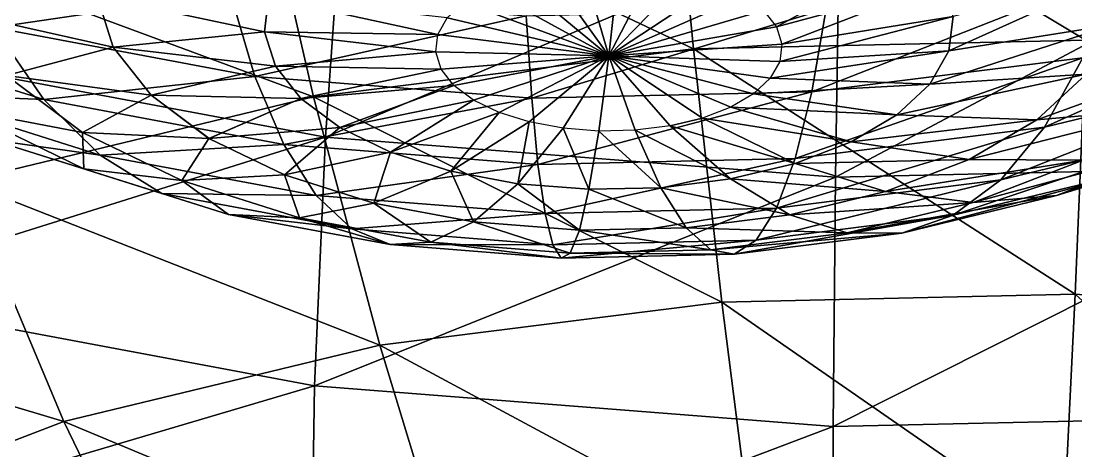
# Model space of a CAD drawing. Header units: metres. Extents: x -186 to 203, y -200 to 189.
# Drawn here: x -3.8 to 46.8, y -126.5 to -105.9 of the extents above; entities that cross this region are included whole.
import ezdxf

# ---------------------------------------------------------------- set-up
doc = ezdxf.new("R2010")
doc.units = ezdxf.units.M

msp = doc.modelspace()

# ---------------------------------------------------------------- linework, layer by layer
for points in [[(47.240246, -106.8563, -481.92523), (47.698784, -94.39508, -479.65936), (27.24302, -94.85829, -480.50726), (27.243118, -94.85819, -480.50717)], [(28.450033, -107.2818, -482.7041), (27.24302, -94.85829, -480.50726), (7.4351234, -97.35038, -485.069), (7.4352236, -97.35028, -485.0689)], [(47.240246, -106.8563, -481.92523), (27.24302, -94.85829, -480.50726), (28.450033, -107.2818, -482.7041), (28.450132, -107.2817, -482.704)], [(-12.245457, -107.18906, -704.036), (-10.741196, -95.048195, -707.347), (11.689018, -99.239944, -715.0199), (11.689118, -99.239845, -715.0198)], [(10.254957, -109.57097, -486.8944), (7.4351234, -97.35038, -485.069), (-10.859169, -101.76242, -493.1452), (-10.859069, -101.76232, -493.1451)], [(28.450033, -107.2818, -482.7041), (7.4351234, -97.35038, -485.069), (10.254957, -109.57097, -486.8944), (10.255057, -109.57087, -486.89432)], [(-12.245457, -107.18906, -704.036), (11.689018, -99.239944, -715.0199), (10.823692, -111.50021, -711.9275), (10.823792, -111.500114, -711.92737)], [(10.823692, -111.50021, -711.9275), (11.689018, -99.239944, -715.0199), (35.446857, -101.10429, -718.43256), (35.446957, -101.10419, -718.43243)], [(35.258278, -113.417656, -715.4374), (35.446857, -101.10429, -718.43256), (59.49409, -100.55975, -717.4358), (59.49419, -100.559654, -717.43567)], [(35.258278, -113.417656, -715.4374), (59.49409, -100.55975, -717.4358), (59.990498, -112.857605, -714.41223), (59.990597, -112.857506, -714.4121)], [(10.823692, -111.50021, -711.9275), (35.446857, -101.10429, -718.43256), (35.258278, -113.417656, -715.4374), (35.258377, -113.41756, -715.43726)], [(10.254957, -109.57097, -486.8944), (-10.859169, -101.76242, -493.1452), (-6.549774, -113.62377, -494.313), (-6.549674, -113.62367, -494.3129)], [(-5.0637493, -106.26258, -615.69336), (-7.1395645, -102.07407, -622.5652), (6.2544518, -104.57715, -627.14703), (6.254552, -104.57705, -627.1469)], [(32.422462, -106.22682, -548.26465), (39.14227, -102.53912, -544.22626), (31.809023, -105.448685, -546.8403), (31.809122, -105.448586, -546.84015)], [(32.422462, -106.22682, -548.26465), (40.36243, -104.086876, -547.05945), (39.14227, -102.53912, -544.22626), (39.14237, -102.539024, -544.22614)], [(21.460203, -103.51471, -543.3002), (24.394531, -107.61855, -549.90497), (19.910152, -103.88853, -543.98444), (19.910252, -103.88843, -543.9843)], [(23.138498, -103.30356, -542.91364), (24.394531, -107.61855, -549.90497), (21.460203, -103.51471, -543.3002), (21.460302, -103.51461, -543.30005)], [(24.871687, -103.264305, -542.8418), (24.394531, -107.61855, -549.90497), (23.138498, -103.30356, -542.91364), (23.138597, -103.30346, -542.9135)], [(26.584024, -103.398674, -543.08777), (24.394531, -107.61855, -549.90497), (24.871687, -103.264305, -542.8418), (24.871786, -103.264206, -542.8417)], [(28.200668, -103.70079, -543.6408), (24.394531, -107.61855, -549.90497), (26.584024, -103.398674, -543.08777), (26.584124, -103.398575, -543.08765)], [(19.910152, -103.88853, -543.98444), (24.394531, -107.61855, -549.90497), (18.556091, -104.4087, -544.9366), (18.55619, -104.4086, -544.93646)], [(29.650967, -104.157455, -544.4767), (24.394531, -107.61855, -549.90497), (28.200668, -103.70079, -543.6408), (28.200768, -103.70069, -543.6407)], [(34.11583, -109.33711, -621.3212), (34.800854, -105.36525, -628.58966), (48.70562, -103.61586, -625.38745), (48.70572, -103.61576, -625.3873)], [(34.11583, -109.33711, -621.3212), (48.70562, -103.61586, -625.38745), (47.10528, -107.702866, -618.3298), (47.10538, -107.70277, -618.32965)], [(40.686302, -107.374306, -553.077), (48.608837, -106.108246, -555.24634), (48.903736, -103.65308, -550.7522), (48.903835, -103.652985, -550.7521)], [(40.686302, -107.374306, -553.077), (48.903736, -103.65308, -550.7522), (40.88472, -105.72243, -550.0533), (40.88482, -105.72233, -550.05316)], [(18.556091, -104.4087, -544.9366), (24.394531, -107.61855, -549.90497), (17.457197, -105.05246, -546.115), (17.457296, -105.05236, -546.11487)], [(30.871532, -104.7487, -545.55896), (24.394531, -107.61855, -549.90497), (29.650967, -104.157455, -544.4767), (29.651066, -104.15736, -544.47656)], [(32.685047, -107.0491, -549.76984), (40.36243, -104.086876, -547.05945), (32.422462, -106.22682, -548.26465), (32.42256, -106.22672, -548.2645)], [(32.685047, -107.0491, -549.76984), (40.88472, -105.72243, -550.0533), (40.36243, -104.086876, -547.05945), (40.36253, -104.08678, -547.0593)], [(-0.114673615, -104.763084, -552.784), (-6.843401, -105.52439, -560.3901), (0.6615963, -107.193985, -557.23376), (0.6616963, -107.193886, -557.23364)], [(-5.0637493, -106.26258, -615.69336), (6.2544518, -104.57715, -627.14703), (7.4485703, -108.600876, -619.9736), (7.4486704, -108.60078, -619.97345)], [(8.1027565, -104.81738, -548.3966), (-0.114673615, -104.763084, -552.784), (7.9043465, -106.46925, -551.42035), (7.9044466, -106.469154, -551.4202)], [(7.9043465, -106.46925, -551.42035), (-0.114673615, -104.763084, -552.784), (0.6615963, -107.193985, -557.23376), (0.6616963, -107.193886, -557.23364)], [(7.4485703, -108.600876, -619.9736), (6.2544518, -104.57715, -627.14703), (20.441248, -105.69042, -629.1849), (20.441347, -105.69032, -629.18475)], [(16.20377, -106.59409, -548.93695), (8.1027565, -104.81738, -548.3966), (7.9043465, -106.46925, -551.42035), (7.9044466, -106.469154, -551.4202)], [(16.661499, -105.791695, -547.46814), (8.1027565, -104.81738, -548.3966), (16.20377, -106.59409, -548.93695), (16.203869, -106.593994, -548.9368)], [(17.457197, -105.05246, -546.115), (24.394531, -107.61855, -549.90497), (16.661499, -105.791695, -547.46814), (16.661598, -105.791595, -547.468)], [(31.809023, -105.448685, -546.8403), (24.394531, -107.61855, -549.90497), (30.871532, -104.7487, -545.55896), (30.871632, -104.748604, -545.55884)], [(45.25611, -111.025536, -610.9395), (47.10528, -107.702866, -618.3298), (59.10218, -104.80958, -613.0336), (59.10228, -104.80948, -613.0335)], [(45.25611, -111.025536, -610.9395), (59.10218, -104.80958, -613.0336), (56.276196, -108.36781, -606.07465), (56.276295, -108.367714, -606.0745)], [(0.6615963, -107.193985, -557.23376), (-6.843401, -105.52439, -560.3901), (-4.4564037, -108.552246, -565.93256), (-4.4563036, -108.55215, -565.93243)], [(20.701485, -109.64087, -621.87726), (20.441248, -105.69042, -629.1849), (34.800854, -105.36525, -628.58966), (34.800953, -105.36515, -628.58954)], [(20.701485, -109.64087, -621.87726), (34.800854, -105.36525, -628.58966), (34.11583, -109.33711, -621.3212), (34.11593, -109.33701, -621.3211)], [(32.422462, -106.22682, -548.26465), (24.394531, -107.61855, -549.90497), (31.809023, -105.448685, -546.8403), (31.809122, -105.448586, -546.84015)], [(7.4485703, -108.600876, -619.9736), (20.441248, -105.69042, -629.1849), (20.701485, -109.64087, -621.87726), (20.701584, -109.64077, -621.87714)], [(16.661499, -105.791695, -547.46814), (24.394531, -107.61855, -549.90497), (16.20377, -106.59409, -548.93695), (16.203869, -106.593994, -548.9368)], [(32.585293, -107.879585, -551.29004), (40.686302, -107.374306, -553.077), (40.88472, -105.72243, -550.0533), (40.88482, -105.72233, -550.05316)], [(32.585293, -107.879585, -551.29004), (40.88472, -105.72243, -550.0533), (32.685047, -107.0491, -549.76984), (32.685146, -107.049, -549.7697)], [(-12.976059, -106.455894, -602.5749), (-5.0637493, -106.26258, -615.69336), (-2.6651878, -109.702515, -608.51776), (-2.665088, -109.702415, -608.51764)], [(-9.254105, -109.432884, -595.7661), (-12.976059, -106.455894, -602.5749), (-2.6651878, -109.702515, -608.51776), (-2.665088, -109.702415, -608.51764)], [(-2.6651878, -109.702515, -608.51776), (-5.0637493, -106.26258, -615.69336), (7.4485703, -108.600876, -619.9736), (7.4486704, -108.60078, -619.97345)], [(7.9043465, -106.46925, -551.42035), (0.6615963, -107.193985, -557.23376), (8.426632, -108.104805, -554.4142), (8.426732, -108.104706, -554.41406)], [(16.20377, -106.59409, -548.93695), (7.9043465, -106.46925, -551.42035), (16.104015, -107.424576, -550.45715), (16.104115, -107.42448, -550.45703)], [(16.104015, -107.424576, -550.45715), (7.9043465, -106.46925, -551.42035), (8.426632, -108.104805, -554.4142), (8.426732, -108.104706, -554.41406)], [(16.20377, -106.59409, -548.93695), (24.394531, -107.61855, -549.90497), (16.104015, -107.424576, -550.45715), (16.104115, -107.42448, -550.45703)], [(32.685047, -107.0491, -549.76984), (24.394531, -107.61855, -549.90497), (32.422462, -106.22682, -548.26465), (32.42256, -106.22672, -548.2645)], [(39.775864, -108.9703, -555.9985), (47.255657, -108.48036, -559.58844), (48.608837, -106.108246, -555.24634), (48.608936, -106.10815, -555.2462)], [(39.775864, -108.9703, -555.9985), (48.608837, -106.108246, -555.24634), (40.686302, -107.374306, -553.077), (40.6864, -107.37421, -553.0769)], [(32.585293, -107.879585, -551.29004), (24.394531, -107.61855, -549.90497), (32.685047, -107.0491, -549.76984), (32.685146, -107.049, -549.7697)], [(46.725033, -119.010345, -485.4804), (47.240246, -106.8563, -481.92523), (28.450033, -107.2818, -482.7041), (28.450132, -107.2817, -482.704)], [(63.440254, -120.32204, -487.88144), (47.240246, -106.8563, -481.92523), (46.725033, -119.010345, -485.4804), (46.725132, -119.01025, -485.48032)], [(-13.154659, -119.019135, -699.5808), (-12.245457, -107.18906, -704.036), (10.823692, -111.50021, -711.9275), (10.823792, -111.500114, -711.92737)], [(0.6615963, -107.193985, -557.23376), (-4.4564037, -108.552246, -565.93256), (2.475111, -109.4944, -561.44464), (2.475211, -109.4943, -561.4445)], [(8.426632, -108.104805, -554.4142), (0.6615963, -107.193985, -557.23376), (2.475111, -109.4944, -561.44464), (2.475211, -109.4943, -561.4445)], [(16.104015, -107.424576, -550.45715), (8.426632, -108.104805, -554.4142), (16.366598, -108.24686, -551.9623), (16.366697, -108.24676, -551.96216)], [(29.80625, -119.39346, -486.1817), (28.450033, -107.2818, -482.7041), (10.254957, -109.57097, -486.8944), (10.255057, -109.57087, -486.89432)], [(16.104015, -107.424576, -550.45715), (24.394531, -107.61855, -549.90497), (16.366598, -108.24686, -551.9623), (16.366697, -108.24676, -551.96216)], [(46.725033, -119.010345, -485.4804), (28.450033, -107.2818, -482.7041), (29.80625, -119.39346, -486.1817), (29.806349, -119.393364, -486.1816)], [(32.127563, -108.681984, -552.7588), (39.775864, -108.9703, -555.9985), (40.686302, -107.374306, -553.077), (40.6864, -107.37421, -553.0769)], [(32.127563, -108.681984, -552.7588), (40.686302, -107.374306, -553.077), (32.585293, -107.879585, -551.29004), (32.585392, -107.879486, -551.2899)], [(44.903336, -110.66576, -563.5888), (51.388775, -110.094025, -568.75476), (54.484962, -107.21755, -563.4894), (54.48506, -107.21745, -563.48926)], [(44.903336, -110.66576, -563.5888), (54.484962, -107.21755, -563.4894), (47.255657, -108.48036, -559.58844), (47.255756, -108.48026, -559.5883)], [(8.426632, -108.104805, -554.4142), (2.475111, -109.4944, -561.44464), (9.646794, -109.65256, -557.2473), (9.646894, -109.65246, -557.2472)], [(16.366598, -108.24686, -551.9623), (8.426632, -108.104805, -554.4142), (9.646794, -109.65256, -557.2473), (9.646894, -109.65246, -557.2472)], [(16.366598, -108.24686, -551.9623), (24.394531, -107.61855, -549.90497), (16.98004, -109.024994, -553.38666), (16.980139, -109.024895, -553.38654)], [(16.98004, -109.024994, -553.38666), (24.394531, -107.61855, -549.90497), (17.91753, -109.724976, -554.66797), (17.91763, -109.72488, -554.66785)], [(17.91753, -109.724976, -554.66797), (24.394531, -107.61855, -549.90497), (19.138098, -110.31622, -555.75024), (19.138197, -110.316124, -555.7501)], [(19.138098, -110.31622, -555.75024), (24.394531, -107.61855, -549.90497), (20.588394, -110.77289, -556.5862), (20.588493, -110.77279, -556.58606)], [(20.588394, -110.77289, -556.5862), (24.394531, -107.61855, -549.90497), (22.20504, -111.075005, -557.1392), (22.20514, -111.074905, -557.1391)], [(22.20504, -111.075005, -557.1392), (24.394531, -107.61855, -549.90497), (23.917374, -111.20937, -557.38513), (23.917473, -111.209274, -557.385)], [(23.917374, -111.20937, -557.38513), (24.394531, -107.61855, -549.90497), (25.650566, -111.17013, -557.3133), (25.650665, -111.17003, -557.3132)], [(28.87891, -110.58515, -556.2425), (24.394531, -107.61855, -549.90497), (30.232971, -110.06499, -555.29034), (30.23307, -110.06489, -555.2902)], [(30.232971, -110.06499, -555.29034), (24.394531, -107.61855, -549.90497), (31.331865, -109.42122, -554.11194), (31.331964, -109.42112, -554.1118)], [(31.331865, -109.42122, -554.11194), (24.394531, -107.61855, -549.90497), (32.127563, -108.681984, -552.7588), (32.127663, -108.681885, -552.75867)], [(32.127563, -108.681984, -552.7588), (24.394531, -107.61855, -549.90497), (32.585293, -107.879585, -551.29004), (32.585392, -107.879486, -551.2899)], [(25.650566, -111.17013, -557.3133), (24.394531, -107.61855, -549.90497), (27.328857, -110.95898, -556.9268), (27.328957, -110.95888, -556.9267)], [(27.328857, -110.95898, -556.9268), (24.394531, -107.61855, -549.90497), (28.87891, -110.58515, -556.2425), (28.87901, -110.58505, -556.2424)], [(33.324295, -112.5267, -613.68744), (34.11583, -109.33711, -621.3212), (47.10528, -107.702866, -618.3298), (47.10538, -107.70277, -618.32965)], [(33.324295, -112.5267, -613.68744), (47.10528, -107.702866, -618.3298), (45.25611, -111.025536, -610.9395), (45.25621, -111.02544, -610.9394)], [(-4.4564037, -108.552246, -565.93256), (-6.5874634, -110.184715, -576.79095), (-0.80848885, -111.276, -570.91833), (-0.8083888, -111.2759, -570.9182)], [(2.475111, -109.4944, -561.44464), (-4.4564037, -108.552246, -565.93256), (-0.80848885, -111.276, -570.91833), (-0.8083888, -111.2759, -570.9182)], [(-2.6651878, -109.702515, -608.51776), (7.4485703, -108.600876, -619.9736), (8.82835, -111.85042, -612.44946), (8.82845, -111.85032, -612.44934)], [(8.82835, -111.85042, -612.44946), (7.4485703, -108.600876, -619.9736), (20.701485, -109.64087, -621.87726), (20.701584, -109.64077, -621.87714)], [(16.366598, -108.24686, -551.9623), (9.646794, -109.65256, -557.2473), (16.98004, -109.024994, -553.38666), (16.980139, -109.024895, -553.38654)], [(38.193184, -110.44067, -558.68994), (44.903336, -110.66576, -563.5888), (47.255657, -108.48036, -559.58844), (47.255756, -108.48026, -559.5883)], [(38.193184, -110.44067, -558.68994), (47.255657, -108.48036, -559.58844), (39.775864, -108.9703, -555.9985), (39.775963, -108.9702, -555.99835)], [(43.178383, -113.54741, -603.29767), (45.25611, -111.025536, -610.9395), (56.276196, -108.36781, -606.07465), (56.276295, -108.367714, -606.0745)], [(43.178383, -113.54741, -603.29767), (56.276196, -108.36781, -606.07465), (53.100914, -111.15439, -598.9173), (53.101013, -111.15429, -598.9172)], [(56.276196, -108.36781, -606.07465), (56.276196, -108.36781, -606.07465), (45.25611, -111.025536, -610.9395), (45.25621, -111.02544, -610.9394)], [(16.98004, -109.024994, -553.38666), (9.646794, -109.65256, -557.2473), (11.5115, -111.04486, -559.7959), (11.5116005, -111.04476, -559.7958)], [(16.98004, -109.024994, -553.38666), (11.5115, -111.04486, -559.7959), (17.91753, -109.724976, -554.66797), (17.91763, -109.72488, -554.66785)], [(31.331865, -109.42122, -554.11194), (39.775864, -108.9703, -555.9985), (32.127563, -108.681984, -552.7588), (32.127663, -108.681885, -552.75867)], [(31.331865, -109.42122, -554.11194), (38.193184, -110.44067, -558.68994), (39.775864, -108.9703, -555.9985), (39.775963, -108.9702, -555.99835)], [(-9.254105, -109.432884, -595.7661), (-2.6651878, -109.702515, -608.51776), (0.029850006, -112.356155, -601.1171), (0.029950006, -112.35606, -601.117)], [(-5.163475, -111.62656, -588.8719), (-9.254105, -109.432884, -595.7661), (0.029850006, -112.356155, -601.1171), (0.029950006, -112.35606, -601.117)], [(13.4233265, -121.45464, -489.95465), (10.254957, -109.57097, -486.8944), (-6.549774, -113.62377, -494.313), (-6.549674, -113.62367, -494.3129)], [(2.475111, -109.4944, -561.44464), (-0.80848885, -111.276, -570.91833), (5.246607, -111.56377, -565.23254), (5.246707, -111.56367, -565.2324)], [(9.646794, -109.65256, -557.2473), (2.475111, -109.4944, -561.44464), (5.246607, -111.56377, -565.23254), (5.246707, -111.56367, -565.2324)], [(29.80625, -119.39346, -486.1817), (10.254957, -109.57097, -486.8944), (13.4233265, -121.45464, -489.95465), (13.423427, -121.454544, -489.95456)], [(21.00218, -112.80573, -614.1982), (20.701485, -109.64087, -621.87726), (34.11583, -109.33711, -621.3212), (34.11593, -109.33701, -621.3211)], [(21.00218, -112.80573, -614.1982), (34.11583, -109.33711, -621.3212), (33.324295, -112.5267, -613.68744), (33.324394, -112.5266, -613.6873)], [(30.232971, -110.06499, -555.29034), (38.193184, -110.44067, -558.68994), (31.331865, -109.42122, -554.11194), (31.331964, -109.42112, -554.1118)], [(0.029850006, -112.356155, -601.1171), (-2.6651878, -109.702515, -608.51776), (8.82835, -111.85042, -612.44946), (8.82845, -111.85032, -612.44934)], [(9.646794, -109.65256, -557.2473), (5.246607, -111.56377, -565.23254), (11.5115, -111.04486, -559.7959), (11.5116005, -111.04476, -559.7958)], [(8.82835, -111.85042, -612.44946), (20.701485, -109.64087, -621.87726), (21.00218, -112.80573, -614.1982), (21.00228, -112.80563, -614.19806)], [(17.91753, -109.724976, -554.66797), (11.5115, -111.04486, -559.7959), (13.939261, -112.22087, -561.9486), (13.939362, -112.22077, -561.9485)], [(17.91753, -109.724976, -554.66797), (13.939261, -112.22087, -561.9486), (19.138098, -110.31622, -555.75024), (19.138197, -110.316124, -555.7501)], [(28.87891, -110.58515, -556.2425), (36.00744, -111.721146, -561.0339), (30.232971, -110.06499, -555.29034), (30.23307, -110.06489, -555.2902)], [(30.232971, -110.06499, -555.29034), (36.00744, -111.721146, -561.0339), (38.193184, -110.44067, -558.68994), (38.193283, -110.44057, -558.6898)], [(41.654682, -112.56892, -567.0725), (47.11281, -112.59902, -573.3401), (51.388775, -110.094025, -568.75476), (51.388874, -110.093925, -568.75464)], [(41.654682, -112.56892, -567.0725), (51.388775, -110.094025, -568.75476), (44.903336, -110.66576, -563.5888), (44.903435, -110.66566, -563.5887)], [(-6.5874634, -110.184715, -576.79095), (-5.163475, -111.62656, -588.8719), (-0.7490158, -113.01286, -581.9679), (-0.7489158, -113.012764, -581.9678)], [(-0.80848885, -111.276, -570.91833), (-6.5874634, -110.184715, -576.79095), (-0.7490158, -113.01286, -581.9679), (-0.7489158, -113.012764, -581.9678)], [(19.138098, -110.31622, -555.75024), (13.939261, -112.22087, -561.9486), (16.823963, -113.12918, -563.61127), (16.824062, -113.12908, -563.61115)], [(19.138098, -110.31622, -555.75024), (16.823963, -113.12918, -563.61127), (20.588394, -110.77289, -556.5862), (20.588493, -110.77279, -556.58606)], [(27.328857, -110.95898, -556.9268), (33.314148, -112.755775, -562.92773), (28.87891, -110.58515, -556.2425), (28.87901, -110.58505, -556.2424)], [(28.87891, -110.58515, -556.2425), (28.87891, -110.58515, -556.2425), (27.328857, -110.95898, -556.9268), (27.328957, -110.95888, -556.9267)], [(28.87891, -110.58515, -556.2425), (33.314148, -112.755775, -562.92773), (36.00744, -111.721146, -561.0339), (36.007538, -111.72105, -561.03375)], [(36.00744, -111.721146, -561.0339), (44.903336, -110.66576, -563.5888), (38.193184, -110.44067, -558.68994), (38.193283, -110.44057, -558.6898)], [(45.84504, -114.29924, -584.3226), (49.611107, -113.13878, -591.64), (57.22528, -110.2138, -586.2859), (57.22538, -110.2137, -586.28577)], [(45.84504, -114.29924, -584.3226), (57.22528, -110.2138, -586.2859), (52.32204, -111.811104, -579.76807), (52.32214, -111.811005, -579.76794)], [(11.5115, -111.04486, -559.7959), (5.246607, -111.56377, -565.23254), (8.854963, -113.31166, -568.43207), (8.855063, -113.31156, -568.43195)], [(11.5115, -111.04486, -559.7959), (8.854963, -113.31166, -568.43207), (13.939261, -112.22087, -561.9486), (13.939362, -112.22077, -561.9485)], [(20.588394, -110.77289, -556.5862), (16.823963, -113.12918, -563.61127), (20.03954, -113.73011, -564.71124), (20.039639, -113.73001, -564.7111)], [(20.588394, -110.77289, -556.5862), (20.03954, -113.73011, -564.71124), (22.20504, -111.075005, -557.1392), (22.20514, -111.074905, -557.1391)], [(22.20504, -111.075005, -557.1392), (20.03954, -113.73011, -564.71124), (23.445444, -113.99738, -565.2005), (23.445543, -113.997284, -565.2004)], [(22.20504, -111.075005, -557.1392), (23.445444, -113.99738, -565.2005), (23.917374, -111.20937, -557.38513), (23.917473, -111.209274, -557.385)], [(25.650566, -111.17013, -557.3133), (30.231031, -113.49933, -564.2888), (27.328857, -110.95898, -556.9268), (27.328957, -110.95888, -556.9267)], [(27.328857, -110.95898, -556.9268), (30.231031, -113.49933, -564.2888), (33.314148, -112.755775, -562.92773), (33.314247, -112.75568, -562.9276)], [(32.43493, -114.89907, -605.77185), (33.324295, -112.5267, -613.68744), (45.25611, -111.025536, -610.9395), (45.25621, -111.02544, -610.9394)], [(32.43493, -114.89907, -605.77185), (45.25611, -111.025536, -610.9395), (43.178383, -113.54741, -603.29767), (43.178482, -113.54731, -603.29755)], [(36.00744, -111.721146, -561.0339), (41.654682, -112.56892, -567.0725), (44.903336, -110.66576, -563.5888), (44.903435, -110.66566, -563.5887)], [(-13.154659, -119.019135, -699.5808), (10.823692, -111.50021, -711.9275), (10.300667, -123.40245, -707.60443), (10.300767, -123.40235, -707.6043)], [(-5.163475, -111.62656, -588.8719), (0.029850006, -112.356155, -601.1171), (2.9918404, -114.19444, -593.5724), (2.9919403, -114.19434, -593.57227)], [(-0.7490158, -113.01286, -581.9679), (-5.163475, -111.62656, -588.8719), (2.9918404, -114.19444, -593.5724), (2.9919403, -114.19434, -593.57227)], [(-0.80848885, -111.276, -570.91833), (-0.7490158, -113.01286, -581.9679), (3.9409313, -113.57663, -575.1296), (3.9410312, -113.57653, -575.12946)], [(5.246607, -111.56377, -565.23254), (-0.80848885, -111.276, -570.91833), (3.9409313, -113.57663, -575.1296), (3.9410312, -113.57653, -575.12946)], [(5.246607, -111.56377, -565.23254), (3.9409313, -113.57663, -575.1296), (8.854963, -113.31166, -568.43207), (8.855063, -113.31156, -568.43195)], [(10.300667, -123.40245, -707.60443), (10.823692, -111.50021, -711.9275), (35.258278, -113.417656, -715.4374), (35.258377, -113.41756, -715.43726)], [(23.917374, -111.20937, -557.38513), (23.445444, -113.99738, -565.2005), (26.892836, -113.91932, -565.05756), (26.892935, -113.91922, -565.05743)], [(23.917374, -111.20937, -557.38513), (26.892836, -113.91932, -565.05756), (25.650566, -111.17013, -557.3133), (25.650665, -111.17003, -557.3132)], [(25.650566, -111.17013, -557.3133), (26.892836, -113.91932, -565.05756), (30.231031, -113.49933, -564.2888), (30.23113, -113.49923, -564.2887)], [(40.89485, -115.240875, -595.48785), (43.178383, -113.54741, -603.29767), (53.100914, -111.15439, -598.9173), (53.101013, -111.15429, -598.9172)], [(40.89485, -115.240875, -595.48785), (53.100914, -111.15439, -598.9173), (49.611107, -113.13878, -591.64), (49.611206, -113.13868, -591.6399)], [(53.100914, -111.15439, -598.9173), (53.100914, -111.15439, -598.9173), (43.178383, -113.54741, -603.29767), (43.178482, -113.54731, -603.29755)], [(0.029850006, -112.356155, -601.1171), (8.82835, -111.85042, -612.44946), (10.378683, -114.290146, -604.6572), (10.378783, -114.29005, -604.6571)], [(10.378683, -114.290146, -604.6572), (8.82835, -111.85042, -612.44946), (21.00218, -112.80573, -614.1982), (21.00228, -112.80563, -614.19806)], [(33.314148, -112.755775, -562.92773), (41.654682, -112.56892, -567.0725), (36.00744, -111.721146, -561.0339), (36.007538, -111.72105, -561.03375)], [(41.84394, -114.623055, -577.0451), (45.84504, -114.29924, -584.3226), (52.32204, -111.811104, -579.76807), (52.32214, -111.811005, -579.76794)], [(41.84394, -114.623055, -577.0451), (52.32204, -111.811104, -579.76807), (47.11281, -112.59902, -573.3401), (47.112907, -112.59892, -573.33997)], [(2.9918404, -114.19444, -593.5724), (0.029850006, -112.356155, -601.1171), (10.378683, -114.290146, -604.6572), (10.378783, -114.29005, -604.6571)], [(13.939261, -112.22087, -561.9486), (8.854963, -113.31166, -568.43207), (13.1424675, -114.661674, -570.90326), (13.142568, -114.661575, -570.90314)], [(13.939261, -112.22087, -561.9486), (13.1424675, -114.661674, -570.90326), (16.823963, -113.12918, -563.61127), (16.824062, -113.12908, -563.61115)], [(21.340046, -115.15031, -606.23175), (21.00218, -112.80573, -614.1982), (33.324295, -112.5267, -613.68744), (33.324394, -112.5266, -613.6873)], [(21.340046, -115.15031, -606.23175), (33.324295, -112.5267, -613.68744), (32.43493, -114.89907, -605.77185), (32.435028, -114.89897, -605.7717)], [(33.314148, -112.755775, -562.92773), (37.651672, -114.106674, -569.8873), (41.654682, -112.56892, -567.0725), (41.65478, -112.56882, -567.0724)], [(37.651672, -114.106674, -569.8873), (47.11281, -112.59902, -573.3401), (41.654682, -112.56892, -567.0725), (41.65478, -112.56882, -567.0724)], [(37.651672, -114.106674, -569.8873), (41.84394, -114.623055, -577.0451), (47.11281, -112.59902, -573.3401), (47.112907, -112.59892, -573.33997)], [(-0.7490158, -113.01286, -581.9679), (2.9918404, -114.19444, -593.5724), (6.188307, -115.19724, -585.9664), (6.188407, -115.19714, -585.96625)], [(3.9409313, -113.57663, -575.1296), (-0.7490158, -113.01286, -581.9679), (6.188307, -115.19724, -585.9664), (6.188407, -115.19714, -585.96625)], [(10.378683, -114.290146, -604.6572), (21.00218, -112.80573, -614.1982), (21.340046, -115.15031, -606.23175), (21.340145, -115.15021, -606.2316)], [(16.823963, -113.12918, -563.61127), (13.1424675, -114.661674, -570.90326), (17.92175, -115.554825, -572.53815), (17.921848, -115.554726, -572.538)], [(16.823963, -113.12918, -563.61127), (17.92175, -115.554825, -572.53815), (20.03954, -113.73011, -564.71124), (20.039639, -113.73001, -564.7111)], [(30.231031, -113.49933, -564.2888), (37.651672, -114.106674, -569.8873), (33.314148, -112.755775, -562.92773), (33.314247, -112.75568, -562.9276)], [(33.314148, -112.755775, -562.92773), (33.314148, -112.755775, -562.92773), (30.231031, -113.49933, -564.2888), (30.23113, -113.49923, -564.2887)], [(35.1443, -125.352, -711.17303), (35.258278, -113.417656, -715.4374), (59.990498, -112.857605, -714.41223), (59.990597, -112.857506, -714.4121)], [(35.1443, -125.352, -711.17303), (59.990498, -112.857605, -714.41223), (60.29054, -124.78258, -710.13074), (60.290638, -124.78248, -710.1306)], [(38.430546, -116.08739, -587.59576), (40.89485, -115.240875, -595.48785), (49.611107, -113.13878, -591.64), (49.611206, -113.13868, -591.6399)], [(38.430546, -116.08739, -587.59576), (49.611107, -113.13878, -591.64), (45.84504, -114.29924, -584.3226), (45.84514, -114.29914, -584.32245)], [(49.611107, -113.13878, -591.64), (49.611107, -113.13878, -591.64), (40.89485, -115.240875, -595.48785), (40.89495, -115.240776, -595.48773)], [(-1.7077217, -125.103806, -496.6344), (-6.549774, -113.62377, -494.313), (-21.229706, -119.26308, -504.63568), (-21.229607, -119.26298, -504.6356)], [(13.4233265, -121.45464, -489.95465), (-6.549774, -113.62377, -494.313), (-1.7077217, -125.103806, -496.6344), (-1.7076217, -125.10371, -496.6343)], [(8.854963, -113.31166, -568.43207), (3.9409313, -113.57663, -575.1296), (9.58426, -115.35356, -578.38226), (9.58436, -115.35346, -578.38214)], [(3.9409313, -113.57663, -575.1296), (6.188307, -115.19724, -585.9664), (9.58426, -115.35356, -578.38226), (9.58436, -115.35346, -578.38214)], [(8.854963, -113.31166, -568.43207), (9.58426, -115.35356, -578.38226), (13.1424675, -114.661674, -570.90326), (13.142568, -114.661575, -570.90314)], [(10.300667, -123.40245, -707.60443), (35.258278, -113.417656, -715.4374), (35.1443, -125.352, -711.17303), (35.144398, -125.3519, -711.1729)], [(26.892836, -113.91932, -565.05756), (33.069267, -115.211815, -571.9103), (30.231031, -113.49933, -564.2888), (30.23113, -113.49923, -564.2887)], [(30.231031, -113.49933, -564.2888), (33.069267, -115.211815, -571.9103), (37.651672, -114.106674, -569.8873), (37.65177, -114.106575, -569.8872)], [(31.457468, -116.42822, -597.6613), (32.43493, -114.89907, -605.77185), (43.178383, -113.54741, -603.29767), (43.178482, -113.54731, -603.29755)], [(31.457468, -116.42822, -597.6613), (43.178383, -113.54741, -603.29767), (40.89485, -115.240875, -595.48785), (40.89495, -115.240776, -595.48773)], [(20.03954, -113.73011, -564.71124), (17.92175, -115.554825, -572.53815), (22.983913, -115.95207, -573.2653), (22.984013, -115.95197, -573.2652)], [(20.03954, -113.73011, -564.71124), (22.983913, -115.95207, -573.2653), (23.445444, -113.99738, -565.2005), (23.445543, -113.997284, -565.2004)], [(23.445444, -113.99738, -565.2005), (22.983913, -115.95207, -573.2653), (28.107738, -115.836044, -573.0529), (28.107838, -115.835945, -573.0528)], [(23.445444, -113.99738, -565.2005), (28.107738, -115.836044, -573.0529), (26.892836, -113.91932, -565.05756), (26.892935, -113.91922, -565.05743)], [(26.892836, -113.91932, -565.05756), (28.107738, -115.836044, -573.0529), (33.069267, -115.211815, -571.9103), (33.069366, -115.211716, -571.91016)], [(33.069267, -115.211815, -571.9103), (41.84394, -114.623055, -577.0451), (37.651672, -114.106674, -569.8873), (37.65177, -114.106575, -569.8872)], [(37.651672, -114.106674, -569.8873), (37.651672, -114.106674, -569.8873), (33.069267, -115.211815, -571.9103), (33.069366, -115.211716, -571.91016)], [(2.9918404, -114.19444, -593.5724), (10.378683, -114.290146, -604.6572), (12.082569, -115.89332, -596.6822), (12.082669, -115.89322, -596.68207)], [(6.188307, -115.19724, -585.9664), (2.9918404, -114.19444, -593.5724), (12.082569, -115.89332, -596.6822), (12.082669, -115.89322, -596.68207)], [(13.1424675, -114.661674, -570.90326), (9.58426, -115.35356, -578.38226), (15.87488, -116.529144, -580.5342), (15.87498, -116.529045, -580.53406)], [(12.082569, -115.89332, -596.6822), (10.378683, -114.290146, -604.6572), (21.340046, -115.15031, -606.23175), (21.340145, -115.15021, -606.2316)], [(13.1424675, -114.661674, -570.90326), (15.87488, -116.529144, -580.5342), (17.92175, -115.554825, -572.53815), (17.921848, -115.554726, -572.538)], [(33.069267, -115.211815, -571.9103), (35.81245, -116.077675, -579.70776), (41.84394, -114.623055, -577.0451), (41.84404, -114.622955, -577.045)], [(35.81245, -116.077675, -579.70776), (38.430546, -116.08739, -587.59576), (45.84504, -114.29924, -584.3226), (45.84514, -114.29914, -584.32245)], [(35.81245, -116.077675, -579.70776), (45.84504, -114.29924, -584.3226), (41.84394, -114.623055, -577.0451), (41.84404, -114.622955, -577.045)], [(41.84394, -114.623055, -577.0451), (41.84394, -114.623055, -577.0451), (35.81245, -116.077675, -579.70776), (35.81255, -116.077576, -579.70764)], [(45.84504, -114.29924, -584.3226), (45.84504, -114.29924, -584.3226), (38.430546, -116.08739, -587.59576), (38.430645, -116.08729, -587.59564)], [(12.082569, -115.89332, -596.6822), (21.340046, -115.15031, -606.23175), (21.711376, -116.648926, -598.06525), (21.711475, -116.64883, -598.0651)], [(21.711376, -116.648926, -598.06525), (21.340046, -115.15031, -606.23175), (32.43493, -114.89907, -605.77185), (32.435028, -114.89897, -605.7717)], [(21.711376, -116.648926, -598.06525), (32.43493, -114.89907, -605.77185), (31.457468, -116.42822, -597.6613), (31.457567, -116.42812, -597.6612)], [(6.188307, -115.19724, -585.9664), (12.082569, -115.89332, -596.6822), (13.92135, -116.64239, -588.6117), (13.92145, -116.64229, -588.6116)], [(9.58426, -115.35356, -578.38226), (6.188307, -115.19724, -585.9664), (13.92135, -116.64239, -588.6117), (13.92145, -116.64229, -588.6116)], [(9.58426, -115.35356, -578.38226), (13.92135, -116.64239, -588.6117), (15.87488, -116.529144, -580.5342), (15.87498, -116.529045, -580.53406)], [(17.92175, -115.554825, -572.53815), (15.87488, -116.529144, -580.5342), (22.537838, -117.05201, -581.4913), (22.537937, -117.05191, -581.49115)], [(17.92175, -115.554825, -572.53815), (22.537838, -117.05201, -581.4913), (22.983913, -115.95207, -573.2653), (22.984013, -115.95197, -573.2652)], [(28.107738, -115.836044, -573.0529), (35.81245, -116.077675, -579.70776), (33.069267, -115.211815, -571.9103), (33.069366, -115.211716, -571.91016)], [(30.402624, -117.097404, -589.4446), (31.457468, -116.42822, -597.6613), (40.89485, -115.240875, -595.48785), (40.89495, -115.240776, -595.48773)], [(30.402624, -117.097404, -589.4446), (40.89485, -115.240875, -595.48785), (38.430546, -116.08739, -587.59576), (38.430645, -116.08729, -587.59564)], [(13.92135, -116.64239, -588.6117), (12.082569, -115.89332, -596.6822), (21.711376, -116.648926, -598.06525), (21.711475, -116.64883, -598.0651)], [(22.983913, -115.95207, -573.2653), (22.537838, -117.05201, -581.4913), (29.281956, -116.89929, -581.2117), (29.282055, -116.89919, -581.21155)], [(22.983913, -115.95207, -573.2653), (29.281956, -116.89929, -581.2117), (28.107738, -115.836044, -573.0529), (28.107838, -115.835945, -573.0528)], [(28.107738, -115.836044, -573.0529), (29.281956, -116.89929, -581.2117), (35.81245, -116.077675, -579.70776), (35.81255, -116.077576, -579.70764)], [(29.281956, -116.89929, -581.2117), (38.430546, -116.08739, -587.59576), (35.81245, -116.077675, -579.70776), (35.81255, -116.077576, -579.70764)], [(29.281956, -116.89929, -581.2117), (30.402624, -117.097404, -589.4446), (38.430546, -116.08739, -587.59576), (38.430645, -116.08729, -587.59564)], [(15.87488, -116.529144, -580.5342), (13.92135, -116.64239, -588.6117), (22.112103, -117.28514, -589.7882), (22.112202, -117.28504, -589.7881)], [(13.92135, -116.64239, -588.6117), (21.711376, -116.648926, -598.06525), (22.112103, -117.28514, -589.7882), (22.112202, -117.28504, -589.7881)], [(15.87488, -116.529144, -580.5342), (22.112103, -117.28514, -589.7882), (22.537838, -117.05201, -581.4913), (22.537937, -117.05191, -581.49115)], [(22.112103, -117.28514, -589.7882), (21.711376, -116.648926, -598.06525), (31.457468, -116.42822, -597.6613), (31.457567, -116.42812, -597.6612)], [(22.112103, -117.28514, -589.7882), (31.457468, -116.42822, -597.6613), (30.402624, -117.097404, -589.4446), (30.402723, -117.097305, -589.44446)], [(22.537838, -117.05201, -581.4913), (22.112103, -117.28514, -589.7882), (30.402624, -117.097404, -589.4446), (30.402723, -117.097305, -589.44446)], [(22.537838, -117.05201, -581.4913), (30.402624, -117.097404, -589.4446), (29.281956, -116.89929, -581.2117), (29.282055, -116.89919, -581.21155)], [(-13.458836, -130.40881, -694.0303), (-13.154659, -119.019135, -699.5808), (10.300667, -123.40245, -707.60443), (10.300767, -123.40235, -707.6043)], [(46.158783, -130.72412, -490.28595), (46.725033, -119.010345, -485.4804), (29.80625, -119.39346, -486.1817), (29.806349, -119.393364, -486.1816)], [(60.841953, -131.87634, -492.39508), (46.725033, -119.010345, -485.4804), (46.158783, -130.72412, -490.28595), (46.158882, -130.72401, -490.28586)], [(60.841953, -131.87634, -492.39508), (63.440254, -120.32204, -487.88144), (46.725033, -119.010345, -485.4804), (46.725132, -119.01025, -485.48032)], [(-1.7077217, -125.103806, -496.6344), (-21.229706, -119.26308, -504.63568), (-14.9255905, -130.18146, -505.929), (-14.92549, -130.18135, -505.9289)], [(31.296799, -131.06067, -490.90198), (29.80625, -119.39346, -486.1817), (13.4233265, -121.45464, -489.95465), (13.423427, -121.454544, -489.95456)], [(46.158783, -130.72412, -490.28595), (29.80625, -119.39346, -486.1817), (31.296799, -131.06067, -490.90198), (31.296898, -131.06056, -490.9019)], [(16.905529, -132.87128, -494.21628), (13.4233265, -121.45464, -489.95465), (-1.7077217, -125.103806, -496.6344), (-1.7076217, -125.10371, -496.6343)], [(31.296799, -131.06067, -490.90198), (13.4233265, -121.45464, -489.95465), (16.905529, -132.87128, -494.21628), (16.905628, -132.87117, -494.2162)], [(-13.458836, -130.40881, -694.0303), (10.300667, -123.40245, -707.60443), (10.12569, -134.81628, -702.0981), (10.125791, -134.81618, -702.09796)], [(10.12569, -134.81628, -702.0981), (10.300667, -123.40245, -707.60443), (35.1443, -125.352, -711.17303), (35.144398, -125.3519, -711.1729)], [(35.10616, -136.77655, -705.68634), (35.1443, -125.352, -711.17303), (60.29054, -124.78258, -710.13074), (60.290638, -124.78248, -710.1306)], [(35.10616, -136.77655, -705.68634), (60.29054, -124.78258, -710.13074), (60.390915, -136.204, -704.6383), (60.391014, -136.20389, -704.6382)], [(3.6139488, -136.07681, -500.08395), (-1.7077217, -125.103806, -496.6344), (-14.9255905, -130.18146, -505.929), (-14.92549, -130.18135, -505.9289)], [(16.905529, -132.87128, -494.21628), (-1.7077217, -125.103806, -496.6344), (3.6139488, -136.07681, -500.08395), (3.6140487, -136.0767, -500.08386)], [(10.12569, -134.81628, -702.0981), (35.1443, -125.352, -711.17303), (35.10616, -136.77655, -705.68634), (35.10626, -136.77644, -705.6862)]]:
    msp.add_3dface(points)

doc.saveas('drawing.dxf')
